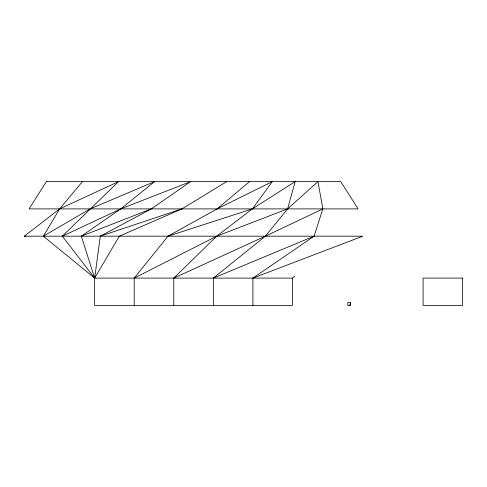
<?xml version="1.0" encoding="UTF-8"?>
<svg xmlns="http://www.w3.org/2000/svg" width="487" height="487" viewBox="0 0 487 487"><rect width="100%" height="100%" fill="white"/><g stroke="black" fill="none" stroke-linecap="round" stroke-linejoin="round"><path stroke-width="0.73" d="M292.474 278.101L94.655 278.101L100.31 236.183L151.323 208.899L190.673 181.614L120.752 208.899L62.33 236.183L94.655 278.101L94.655 305.386L292.474 305.386L292.474 278.101L294.812 276.196M252.911 305.386L252.911 278.101L314.085 236.183L322.844 208.899L317.95 181.614L287.61 208.899L265.391 236.183L213.349 278.101L213.349 305.386M82.455 181.614L59.615 208.899L43.337 236.183L94.655 278.101L119.297 236.183L181.888 208.899L226.747 181.614M134.217 305.386L134.217 278.101L167.997 236.183L217.129 208.899L272.349 181.614L252.369 208.899L216.691 236.183L173.78 278.101L173.78 305.386M349.246 305.386L350.658 303.967M62.33 236.183L118.53 181.614L59.615 208.899L24.35 236.183L25.768 236.725M217.129 208.899L249.545 181.614M94.655 278.101L81.317 236.183L120.752 208.899L154.598 181.614L90.18 208.899L43.337 236.183L44.719 236.822M134.217 278.101L216.691 236.183L287.61 208.899L295.146 181.614L252.369 208.899L167.997 236.183M322.844 208.899L265.391 236.183L173.78 278.101M213.349 278.101L314.085 236.183M81.317 236.183L151.323 208.899M252.911 278.101L362.778 236.183L24.35 236.183M100.31 236.183L181.888 208.899M46.381 181.614L29.043 208.899L358.085 208.899L340.748 181.614L46.381 181.614M462.65 278.101L423.087 278.101L423.087 305.386L462.65 305.386L462.65 278.101M350.658 302.549L347.828 302.549L347.828 305.386L350.658 305.386L350.658 302.549"/></g></svg>
